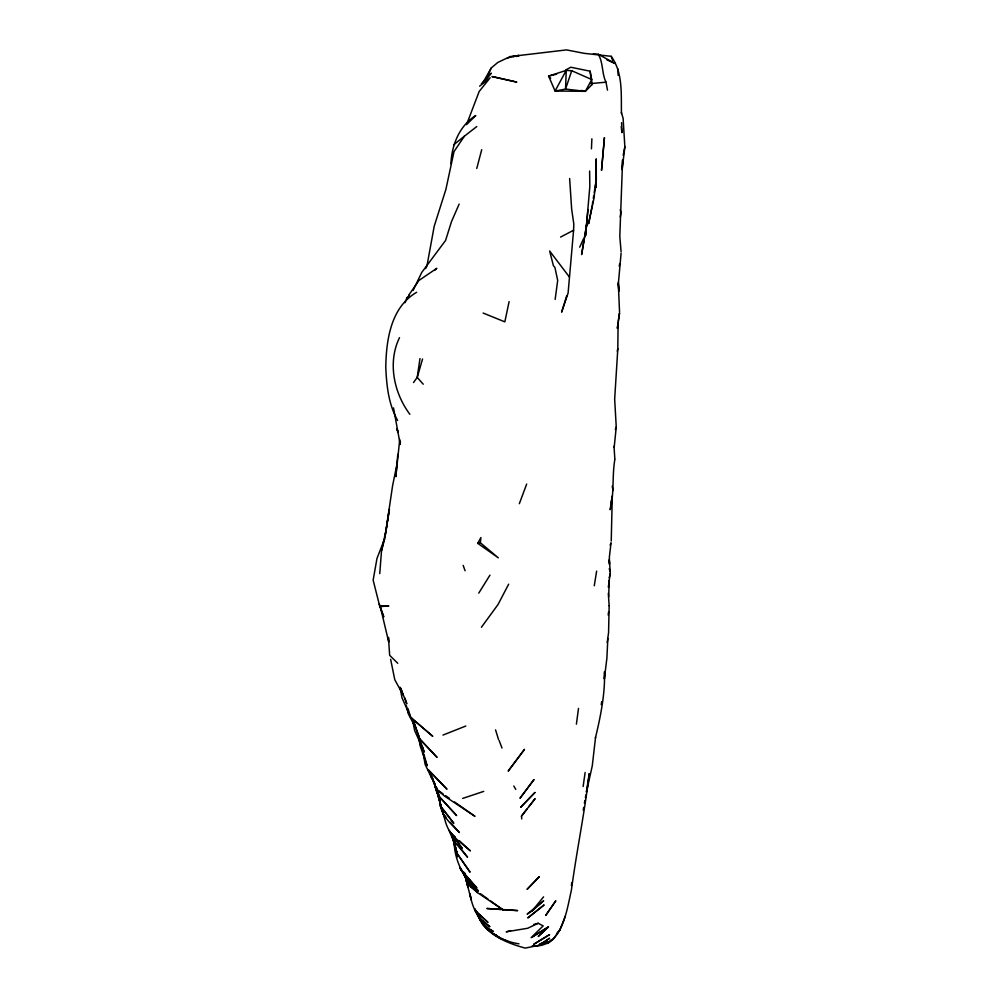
<?xml version="1.0" encoding="UTF-8"?>
<svg xmlns="http://www.w3.org/2000/svg" width="998" height="998" viewBox="0 0 998 998"><rect width="100%" height="100%" fill="white"/><g stroke="black" fill="none" stroke-linecap="round" stroke-linejoin="round"><path stroke-width="1.5" d="M621.455 113.547C621.03 94.149 623.164 72.954 611.2 56.312L584.192 53.331L566.502 49.9L509.816 56.612L507.246 58.233M609.154 605.761L608.568 632.67L607.196 642.612M571.717 70.733L565.554 89.084L566.228 70.396L555.075 91.03L565.554 89.084L585.402 91.329L591.727 79.516L571.717 70.733L566.228 70.396L548.613 76.073L555.075 91.03L585.402 91.329L591.689 84.955L591.727 79.516L590.117 71.195L570.769 67.228L565.666 70.035M614.194 447.204L616.253 427.007L614.668 399.2L617.812 348.726L618.111 322.317L617.363 328.367L619.558 312.761L618.311 320.944M622.615 160.079L619.808 236.277L621.08 251.733M611.238 541.053L612.285 495.831L610.177 509.716C614.431 493.162 611.949 476.071 614.868 459.379M608.705 596.679L609.154 580.749M566.689 295.845L561.625 312.162L568.099 293.075L573.588 230.251L573.813 224.063L571.654 209.093L569.633 178.492M609.029 580.562L608.481 587.348L610.277 571.53L609.304 560.24M591.452 148.827L591.876 138.809M607.857 638.421L606.871 658.368L604.326 678.939L604.526 671.741C605.137 694.121 600.609 716.277 595.419 737.959M622.577 159.992L622.116 169.635L624.86 146.843L623.151 119.036M400.36 441.353L400.198 444.459L393.511 407.908M621.093 253.168L618.473 282.372L618.847 291.216L618.298 283.881M587.972 209.555L585.577 235.678L589.818 186.638L589.631 171.057M379.751 573.613L381.523 550.784L386.251 529.377L389.382 509.267L384.991 536.961M576.395 724.186L578.503 708.38M397.778 454.352L395.832 476.682L399.736 439.444M595.581 737.085L592.288 765.778L586.412 792.125L589.219 773.575C584.716 812.621 576.595 851.119 571.417 890.054C566.502 911.236 562.311 948.287 532.47 945.855M480.337 542.75L480.911 537.548L477.743 543.324L498.301 557.82L480.337 542.75L477.743 543.324M571.405 885.525L571.754 882.606M608.194 615.03L608.593 611.874M555.15 299.412L557.695 280.438L554.925 267.476L553.403 265.705L549.661 251.022L569.409 277.045M585.127 772.489L583.119 786.536M419.983 358.581L417.226 377.394L413.509 382.533M450.909 163.822C451.745 144.96 459.28 125.898 475.747 115.531L466.54 124.625L479.177 91.467L490.168 77.744L479.614 86.165M583.244 810.189L583.68 807.382M592.363 204.291L592.824 201.359M593.299 198.415L593.76 195.483M594.222 192.539L596.305 179.328L596.243 158.857L596.018 187.711L596.305 179.328L593.91 198.602L588.608 223.727L592.138 205.763M620.269 217.065L620.993 212.524L620.207 209.767M594.272 585.764L596.629 571.13M384.979 537.074L392.588 485.739L396.867 464.669M601.22 704.625L601.732 701.669M619.234 266.254L619.708 263.697M584.404 803.203L584.903 800.433M585.414 797.664L585.913 794.895M623.201 155.339L624.86 146.843M611.175 502.181L612.036 497.94M509.117 301.583L504.826 321.855L483.132 313.048M617.275 351.234L617.812 348.726M609.242 577.854L610.177 574.012M381.523 550.784L384.741 538.496L376.995 558.393L373.14 580.137L379.577 605.636L383.756 616.801L379.24 604.077M476.757 168.475L481.722 149.688M422.553 359.006L417.226 377.394L423.227 384.193M399.487 337.648C387.474 362.324 393.823 392.875 409.866 414.295M519.334 503.691L526.682 484.055M615.304 429.452L616.253 427.007M610.115 545.207L611.05 542.787L609.354 557.196L609.491 564.282L609.254 559.653M550.796 940.116L547.752 943.509L553.391 939.006L559.903 929.924L565.255 916.264M459.142 204.103L451.458 221.718L445.582 240.443L421.73 272.442L413.097 290.443M404.939 302.718L407.296 297.342M487.76 75.798L491.216 68.001L497.777 62.475L507.271 57.946L518.698 55.364L515.991 56.562M579.701 247.167L583.456 238.909M425.572 268.612L426.957 265.967L434.205 226.247L445.869 189.495L454.015 151.571L464.357 136.227L476.757 126.546M508.668 584.179L497.99 604.576L481.41 627.268M491.216 68.001L482.957 82.647L491.315 73.153L481.385 83.795M478.766 593.111L489.956 575.147M408.831 295.034L418.973 280.426L436.8 268.325L434.542 270.433M521.729 818.959L521.492 816.115L526.944 809.116M528.753 806.783L535.115 798.625L521.492 816.115M406.473 298.801L409.317 295.221M532.034 911.012L543.661 900.77L527.156 914.106L532.034 911.012L543.573 896.865M556.859 933.317L559.903 929.924M532.707 936.76L548.326 926.992L538.209 936.486L548.551 926.768L531.136 937.658L543.162 925.882L538.196 923.275L533.83 924.435M416.653 292.289C390.804 307.284 386.201 340.056 385.777 367.351C386.613 385.69 388.484 404.128 397.603 420.47M453.853 144.673L464.357 136.227M560.577 237.087L573.588 230.251M538.196 923.275L527.705 928.252L506.186 931.845L510.552 930.672M442.987 735.077L465.804 726.033M462.698 798.412L483.731 791.389M539.781 943.809L548.563 941.65L539.007 945.318L525.21 948.1C506.373 942.973 482.134 933.342 477.144 912.234M556.61 74.176L548.613 76.073L550.696 78.38M518.823 55.701L512.885 56.462L518.798 55.763M590.779 83.595L605.998 82.173L607.495 90.144M532.333 945.855L535.003 945.642M379.577 605.636L388.808 605.961L380.288 606.584L388.733 642.138L388.521 637.635M500.722 909.44L486.874 908.492L517.65 910.6L503.803 909.652M593.361 53.88L598.276 54.266L614.968 63.448L606.871 59.855M581.535 90.419L584.117 91.03M518.972 943.834C501.832 941.264 484.479 931.496 477.743 914.892M507.757 941.126C494.871 936.91 482.708 927.491 477.867 914.605M443.124 793.934L436.75 789.455L444.422 796.005L474.986 816.339L454.589 802.005M445.669 795.73L449.487 798.412M475.535 890.204L470.507 886.611L463.87 874.111L465.679 876.568M480.562 893.796L488.097 899.173M490.617 900.969L503.179 909.939L477.406 892.561L470.507 886.611L465.792 877.666L466.715 880.673L465.23 874.996M493.81 933.704L500.497 938.557L495.682 934.702M490.779 929.625L493.424 931.558C480.163 923.824 472.316 908.879 470.021 893.971M486.063 926.967L482.458 924.073L486.999 927.928M455.125 836.811C446.031 830.573 444.759 818.435 442.151 808.642M459.492 840.84L470.407 850.92L456.685 839.281L449.674 831.771L462.174 848.35L449.038 830.411L455.587 845.506L453.928 839.78M397.765 663.283L389.669 655.337L388.434 637.385M439.494 800.546L436.825 790.628L443.312 814.268L446.331 817.699M450.348 822.277L459.392 832.582C451.632 824.236 441.877 816.638 440.23 804.625M455.375 841.613L452.568 838.021L454.901 842.087L467.538 857.22L458.182 845.219M471.093 883.954L477.406 892.561C464.694 878.839 454.776 861.948 454.19 842.749M400.46 687.722L406.797 703.802L404.939 698.101M402.269 693.51L403.192 694.895M478.104 914.854L484.055 924.709M513.795 786L515.791 789.381M598.276 54.266C603.366 62.724 601.669 73.291 605.998 82.173M443.312 814.268L445.12 818.135L444.36 815.378M431.124 774.86L439.345 796.728L456.523 815.466L439.345 796.728L436.188 786.686L438.434 793.797M436.039 790.104L440.23 800.097L434.779 784.266L436.039 790.104L434.342 782.245M435.427 786.923L429.851 772.876M609.204 568.773L610.277 571.53M499.162 740.566L502.006 748.038M611.2 56.312L612.747 60.529M463.172 565.392L465.093 570.769M413.322 720.993L415.829 728.128L408.344 713.894L406.261 705.299M422.366 746.579L424.3 752.08L420.607 745.107L418.411 736.574M414.008 722.327L419.035 736.848L412.199 718.448M432.384 777.554L435.764 787.909M419.409 737.934L423.065 749.249L414.594 730.436L412.873 721.392M400.934 688.595L402.743 694.221L394.796 679.763L390.642 659.366M498.526 739.53L495.569 729.887M407.97 708.568L410.727 717.45L432.645 736.212L410.727 717.45L401.982 697.777L400.061 687.21M430.325 773.101L432.022 778.852L425.123 764.406L423.152 752.829M621.405 112.45L623.039 118.101M452.069 834.74L456.722 852.092L452.269 835.101M423.876 754.263L427.119 765.815L420.308 746.354L418.362 735.489M464.344 872.501L467.064 882.357L464.245 873.387M440.268 803.378L442.563 811.885L434.779 784.266M452.156 834.727L456.722 852.092M464.257 872.539L467.85 886.798L464.394 872.801M464.744 874.26L471.193 899.947L470.095 894.108M452.007 834.44L453.828 841.988M455.1 846.99L457.246 856.92L452.007 835.189M612.186 486.226L613.109 490.567M464.22 873.213L464.781 875.945L464.257 873.125M590.117 71.195L590.991 78.842M591.34 81.898L591.689 84.955M621.243 126.621L621.916 132.647L621.592 122.679M608.331 593.299L609.154 605.724M618.273 282.384L619.533 311.825M614.818 458.868L614.019 446.281M617.937 68.887L618.099 75.249M604.426 137.699L601.52 170.359L604.426 137.699M583.73 241.89L581.622 254.565L587.049 222.467L583.73 241.89M555.699 900.932L545.918 915.129L555.699 900.932M533.893 779.688L520.133 798.051L533.893 779.688M524.412 749.461L508.319 770.918L524.412 749.461M539.132 876.843L527.206 889.218L539.132 876.843M534.903 792.512L520.694 807.245L534.903 792.512M549.511 938.345L539.007 945.318L549.511 938.345M543.91 905.086L527.979 917.786L543.91 905.086M549.486 934.652L533.955 944.158L549.486 934.652M493.598 76.809L491.927 76.572L516.802 82.098L493.598 76.809M489.731 926.631L479.477 918.098L474.898 909.016L479.477 918.098L489.731 926.631M478.304 890.852L465.692 878.003L478.304 890.852M487.797 922.227L474.998 910.463L487.797 922.227M446.805 789.044L428.005 769.558L446.805 789.044M436.899 757.208L419.597 738.832L436.899 757.208M476.695 887.758L460.714 869.582L459.941 867.561L472.304 885.413L460.714 869.582L476.695 887.758M453.691 823.15L440.28 805.86L453.691 823.15M469.933 871.965L456.797 853.115L469.933 871.965M398.065 432.221L396.755 428.616L398.065 432.221"/></g></svg>
